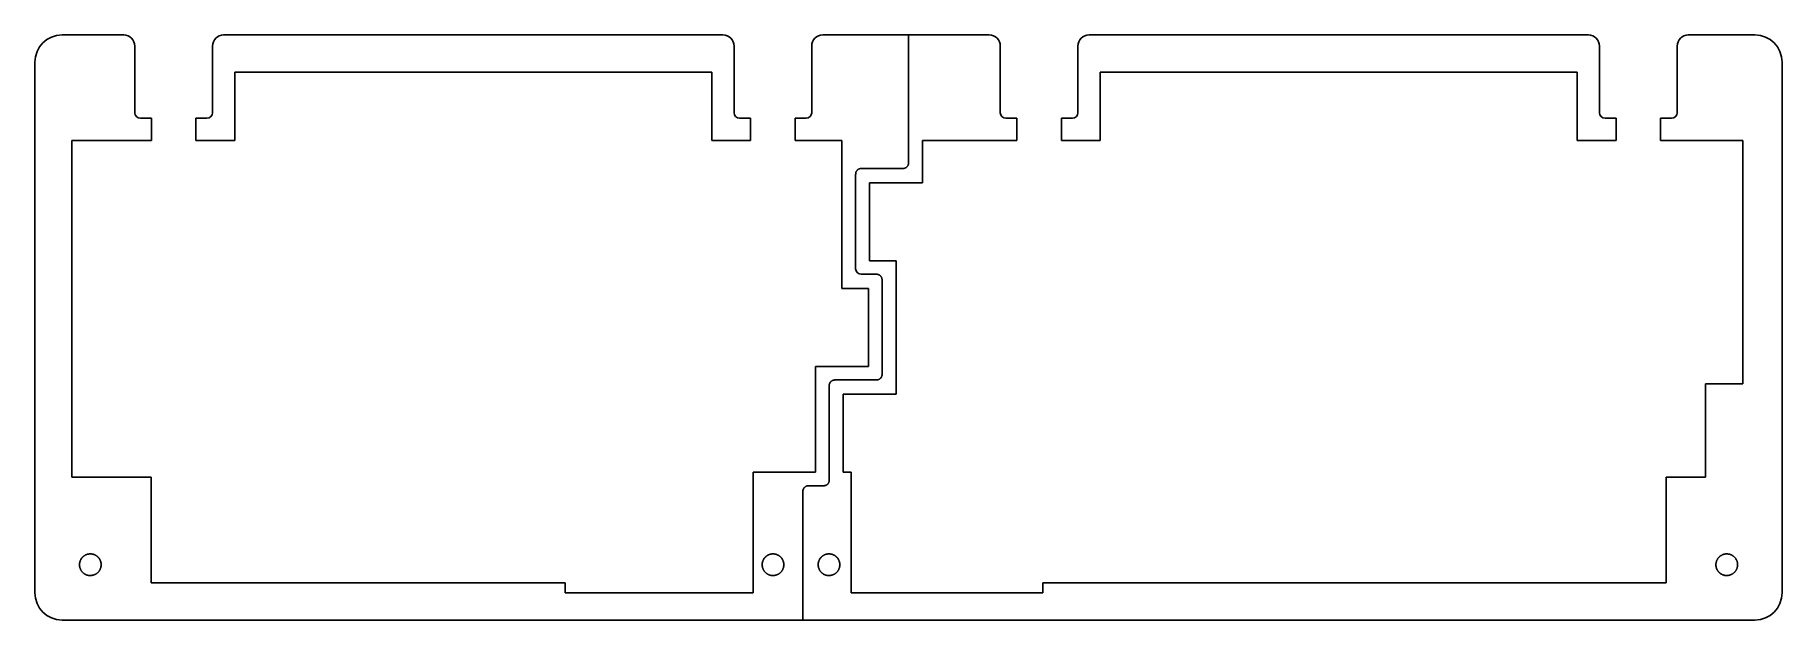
# Model space of a CAD drawing. Extents: x 0 to 315, y -105 to 0.
import ezdxf

# ---------------------------------------------------------------- set-up
doc = ezdxf.new("R2010")
doc.units = 0
doc.layers.add('BLACK', color=7, linetype='CONTINUOUS')

msp = doc.modelspace()

# ---------------------------------------------------------------- linework, layer by layer
at = {"layer": 'BLACK', "linetype": 'CONTINUOUS'}
for p, q in [((16, 0), (4.9, 0)), ((124, 0), (34, 0)), ((142, 0), (157.453, 0)), ((157.453, 0), (172, 0)), ((157.453, -23.0543), (157.453, 0)), ((190, 0), (280, 0)), ((298, 0), (310.002, 0)), ((18, -2), (18, -14)), ((32, -14), (32, -2)), ((126, -2), (126, -14)), ((140, -14), (140, -2)), ((174, -2), (174, -14)), ((188, -14), (188, -2)), ((282, -2), (282, -14)), ((296, -14), (296, -2)), ((0, -4.9), (0, -100.5)), ((314.902, -100.5), (314.902, -4.9)), ((36, -6.67462), (122, -6.67462)), ((36, -19), (36, -6.67462)), ((122, -6.67462), (122, -19)), ((192, -19), (192, -6.67462)), ((192, -6.67462), (278, -6.67462)), ((278, -6.67462), (278, -19)), ((19, -15), (21, -15)), ((21, -15), (21, -19)), ((29, -15), (29, -19)), ((29, -15), (31, -15)), ((127, -15), (129, -15)), ((129, -15), (129, -19)), ((137, -15), (139, -15)), ((137, -15), (137, -19)), ((175, -15), (177, -15)), ((177, -15), (177, -19)), ((185, -15), (185, -19)), ((185, -15), (187, -15)), ((283, -15), (285, -15)), ((285, -15), (285, -19)), ((295, -15), (293, -15)), ((293, -15), (293, -19)), ((6.67462, -19), (21, -19)), ((6.67462, -79.6727), (6.67462, -19)), ((36, -19), (29, -19)), ((122, -19), (129, -19)), ((137, -19), (145.45, -19)), ((145.45, -45.6746), (145.45, -19)), ((159.975, -19), (177, -19)), ((159.975, -26.6246), (159.975, -19)), ((185, -19), (192, -19)), ((278, -19), (285, -19)), ((293, -19), (307.851, -19)), ((307.851, -19), (307.851, -62.82)), ((147.928, -42.1018), (147.928, -25.0533)), ((147.933, -24.9872), (147.931, -25.0552)), ((147.944, -24.8913), (147.933, -24.9872)), ((147.961, -24.8079), (147.944, -24.8913)), ((147.985, -24.7305), (147.961, -24.8079)), ((148.013, -24.6579), (147.985, -24.7305)), ((148.047, -24.5867), (148.013, -24.6579)), ((148.084, -24.5223), (148.047, -24.5867)), ((148.125, -24.4623), (148.084, -24.5223)), ((148.17, -24.4059), (148.125, -24.4623)), ((148.218, -24.3532), (148.17, -24.4059)), ((148.27, -24.3045), (148.218, -24.3532)), ((148.326, -24.2588), (148.27, -24.3045)), ((148.385, -24.2173), (148.326, -24.2588)), ((148.448, -24.1792), (148.385, -24.2173)), ((148.517, -24.1445), (148.448, -24.1792)), ((148.588, -24.1154), (148.517, -24.1445)), ((148.664, -24.0912), (148.588, -24.1154)), ((148.745, -24.0724), (148.664, -24.0912)), ((148.834, -24.0598), (148.745, -24.0724)), ((148.931, -24.0552), (148.834, -24.0598)), ((148.929, -24.0551), (156.455, -24.0551)), ((156.456, -24.0552), (156.555, -24.0504)), ((156.555, -24.0504), (156.643, -24.0378)), ((156.643, -24.0378), (156.725, -24.0185)), ((156.725, -24.0185), (156.801, -23.9939)), ((156.801, -23.9939), (156.872, -23.9645)), ((156.872, -23.9645), (156.941, -23.9298)), ((156.941, -23.9298), (157.005, -23.8909)), ((157.005, -23.8909), (157.064, -23.8487)), ((157.064, -23.8487), (157.119, -23.8033)), ((157.119, -23.8033), (157.171, -23.7535)), ((157.171, -23.7535), (157.219, -23.7008)), ((157.219, -23.7008), (157.266, -23.6408)), ((157.266, -23.6408), (157.308, -23.5786)), ((157.308, -23.5786), (157.345, -23.5125)), ((157.345, -23.5125), (157.377, -23.4438)), ((157.377, -23.4438), (157.405, -23.3709)), ((157.405, -23.3709), (157.428, -23.2909)), ((157.428, -23.2909), (157.444, -23.2067)), ((157.444, -23.2067), (157.454, -23.1159)), ((157.454, -23.1159), (157.456, -23.0552)), ((150.45, -40.6727), (150.45, -26.6246)), ((150.45, -26.6246), (159.975, -26.6246)), ((155.212, -40.6727), (150.45, -40.6727)), ((155.212, -64.7246), (155.212, -40.6727)), ((151.69, -43.1018), (148.928, -43.1018)), ((151.757, -43.1046), (151.692, -43.1025)), ((151.848, -43.1147), (151.757, -43.1046)), ((151.932, -43.1315), (151.848, -43.1147)), ((152.012, -43.1548), (151.932, -43.1315)), ((152.086, -43.1834), (152.012, -43.1548)), ((152.154, -43.2158), (152.086, -43.1834)), ((152.218, -43.2524), (152.154, -43.2158)), ((152.279, -43.2935), (152.218, -43.2524)), ((152.336, -43.3381), (152.279, -43.2935)), ((152.389, -43.3862), (152.336, -43.3381)), ((152.438, -43.4374), (152.389, -43.3862)), ((152.485, -43.4931), (152.438, -43.4374)), ((152.527, -43.5531), (152.485, -43.4931)), ((152.566, -43.6173), (152.527, -43.5531)), ((152.6, -43.6837), (152.566, -43.6173)), ((152.63, -43.7565), (152.6, -43.6837)), ((152.655, -43.834), (152.63, -43.7565)), ((152.674, -43.9155), (152.655, -43.834)), ((152.687, -44.0058), (152.674, -43.9155)), ((152.692, -44.1025), (152.687, -44.0058)), ((150.213, -45.6746), (145.45, -45.6746)), ((150.213, -59.7227), (150.213, -45.6746)), ((152.691, -61.1543), (152.691, -44.1008)), ((140.688, -59.7227), (150.213, -59.7227)), ((140.688, -78.7727), (140.688, -59.7227)), ((143.197, -62.908), (143.18, -62.9914)), ((143.22, -62.8306), (143.197, -62.908)), ((143.249, -62.758), (143.22, -62.8306)), ((143.283, -62.6868), (143.249, -62.758)), ((143.32, -62.6224), (143.283, -62.6868)), ((143.361, -62.5624), (143.32, -62.6224)), ((143.406, -62.506), (143.361, -62.5624)), ((143.454, -62.4533), (143.406, -62.506)), ((143.506, -62.4046), (143.454, -62.4533)), ((143.562, -62.3589), (143.506, -62.4046)), ((143.621, -62.3174), (143.562, -62.3589)), ((143.684, -62.2793), (143.621, -62.3174)), ((143.753, -62.2446), (143.684, -62.2793)), ((143.824, -62.2156), (143.753, -62.2446)), ((143.9, -62.1913), (143.824, -62.2156)), ((143.981, -62.1725), (143.9, -62.1913)), ((144.07, -62.1599), (143.981, -62.1725)), ((144.167, -62.1553), (144.07, -62.1599)), ((144.164, -62.1551), (151.69, -62.1551)), ((151.692, -62.1553), (151.791, -62.1505)), ((151.791, -62.1505), (151.879, -62.1379)), ((151.879, -62.1379), (151.961, -62.1186)), ((151.961, -62.1186), (152.037, -62.094)), ((152.037, -62.094), (152.108, -62.0646)), ((152.108, -62.0646), (152.177, -62.0299)), ((152.177, -62.0299), (152.241, -61.991)), ((152.241, -61.991), (152.3, -61.9488)), ((152.3, -61.9488), (152.355, -61.9034)), ((152.355, -61.9034), (152.407, -61.8536)), ((152.407, -61.8536), (152.455, -61.8009)), ((152.455, -61.8009), (152.502, -61.7409)), ((152.502, -61.7409), (152.544, -61.6787)), ((152.544, -61.6787), (152.581, -61.6126)), ((152.581, -61.6126), (152.613, -61.5439)), ((152.613, -61.5439), (152.641, -61.471)), ((152.641, -61.471), (152.664, -61.391)), ((152.664, -61.391), (152.68, -61.3068)), ((152.68, -61.3068), (152.69, -61.216)), ((152.69, -61.216), (152.692, -61.1553)), ((301.13, -62.82), (301.13, -79.6727)), ((307.851, -62.82), (301.13, -62.82)), ((143.166, -80.2043), (143.166, -63.1533)), ((143.169, -63.0873), (143.167, -63.1553)), ((143.18, -62.9914), (143.169, -63.0873)), ((145.687, -64.7246), (155.212, -64.7246)), ((145.687, -64.7246), (145.687, -78.7727)), ((20.9621, -79.6727), (6.67462, -79.6727)), ((20.9621, -98.7227), (20.9621, -79.6727)), ((129.451, -100.5), (129.451, -78.7727)), ((129.451, -78.7727), (140.688, -78.7727)), ((138.488, -81.808), (138.46, -81.8806)), ((138.522, -81.7368), (138.488, -81.808)), ((138.559, -81.6724), (138.522, -81.7368)), ((138.6, -81.6124), (138.559, -81.6724)), ((138.645, -81.556), (138.6, -81.6124)), ((138.693, -81.5033), (138.645, -81.556)), ((138.745, -81.4546), (138.693, -81.5033)), ((138.801, -81.4089), (138.745, -81.4546)), ((138.86, -81.3674), (138.801, -81.4089)), ((138.923, -81.3293), (138.86, -81.3674)), ((138.992, -81.2946), (138.923, -81.3293)), ((139.063, -81.2655), (138.992, -81.2946)), ((139.139, -81.2413), (139.063, -81.2655)), ((139.22, -81.2225), (139.139, -81.2413)), ((139.309, -81.2099), (139.22, -81.2225)), ((139.406, -81.2053), (139.309, -81.2099)), ((139.404, -81.2051), (142.165, -81.2051)), ((142.167, -81.2053), (142.266, -81.2005)), ((142.266, -81.2005), (142.354, -81.1879)), ((142.354, -81.1879), (142.436, -81.1686)), ((142.436, -81.1686), (142.512, -81.144)), ((142.512, -81.144), (142.583, -81.1146)), ((142.583, -81.1146), (142.652, -81.0799)), ((142.652, -81.0799), (142.716, -81.041)), ((142.716, -81.041), (142.775, -80.9988)), ((142.775, -80.9988), (142.83, -80.9534)), ((142.83, -80.9534), (142.882, -80.9036)), ((142.882, -80.9036), (142.93, -80.8509)), ((142.93, -80.8509), (142.977, -80.7909)), ((142.977, -80.7909), (143.019, -80.7287)), ((143.019, -80.7287), (143.056, -80.6626)), ((143.056, -80.6626), (143.088, -80.5939)), ((143.088, -80.5939), (143.116, -80.521)), ((143.116, -80.521), (143.139, -80.441)), ((143.139, -80.441), (143.155, -80.3568)), ((143.155, -80.3568), (143.165, -80.266)), ((143.165, -80.266), (143.167, -80.2053)), ((145.687, -78.7727), (147.094, -78.7727)), ((147.094, -78.7727), (147.094, -100.5)), ((301.13, -79.6727), (293.988, -79.6727)), ((293.988, -79.6727), (293.988, -98.7227)), ((138.403, -105.4), (138.403, -82.2033)), ((138.408, -82.1373), (138.406, -82.2053)), ((138.419, -82.0414), (138.408, -82.1373)), ((138.436, -81.958), (138.419, -82.0414)), ((138.46, -81.8806), (138.436, -81.958)), ((8.25521, -94.5307), (8.29121, -94.4649)), ((8.29121, -94.4649), (8.33075, -94.3989)), ((8.33075, -94.3989), (8.37023, -94.3384)), ((8.37023, -94.3384), (8.41166, -94.2797)), ((8.41166, -94.2797), (8.45603, -94.2216)), ((8.45603, -94.2216), (8.50132, -94.1666)), ((8.50132, -94.1666), (8.54867, -94.1132)), ((8.54867, -94.1132), (8.59768, -94.0619)), ((8.59768, -94.0619), (8.649, -94.0119)), ((8.649, -94.0119), (8.70416, -93.9621)), ((8.70416, -93.9621), (8.7594, -93.9159)), ((8.7594, -93.9159), (8.81611, -93.8719)), ((8.81611, -93.8719), (8.87546, -93.8292)), ((8.87546, -93.8292), (8.93641, -93.7888)), ((8.93641, -93.7888), (8.9987, -93.7508)), ((8.9987, -93.7508), (9.00841, -93.7452)), ((9.00841, -93.7452), (9.07299, -93.7095)), ((9.07299, -93.7095), (9.13992, -93.6758)), ((9.13992, -93.6758), (9.21011, -93.6438)), ((9.21011, -93.6438), (9.28448, -93.6134)), ((9.28448, -93.6134), (9.35975, -93.5863)), ((9.35975, -93.5863), (9.43583, -93.5623)), ((9.43583, -93.5623), (9.51646, -93.5406)), ((9.51646, -93.5406), (9.59897, -93.5222)), ((9.59897, -93.5222), (9.68887, -93.5063)), ((9.68887, -93.5063), (9.77952, -93.4946)), ((9.77952, -93.4946), (9.87396, -93.487)), ((9.87396, -93.487), (9.97453, -93.4839)), ((9.97453, -93.4839), (10.0731, -93.486)), ((10.0731, -93.486), (10.1671, -93.4926)), ((10.1671, -93.4926), (10.262, -93.5039)), ((10.262, -93.5039), (10.3496, -93.5186)), ((10.3496, -93.5186), (10.433, -93.5364)), ((10.433, -93.5364), (10.5138, -93.5574)), ((10.5138, -93.5574), (10.5938, -93.5819)), ((10.5938, -93.5819), (10.6678, -93.6079)), ((10.6678, -93.6079), (10.7401, -93.6367)), ((10.7401, -93.6367), (10.81, -93.6678)), ((10.81, -93.6678), (10.8776, -93.701)), ((10.8776, -93.701), (10.9489, -93.7397)), ((10.9489, -93.7397), (10.9584, -93.7452)), ((10.9584, -93.7452), (11.022, -93.7835)), ((11.022, -93.7835), (11.083, -93.8235)), ((11.083, -93.8235), (11.1418, -93.8653)), ((11.1418, -93.8653), (11.1996, -93.9096)), ((11.1996, -93.9096), (11.2551, -93.9556)), ((11.2551, -93.9556), (11.3116, -94.0061)), ((11.3116, -94.0061), (11.3632, -94.0559)), ((11.3632, -94.0559), (11.4124, -94.1071)), ((11.4124, -94.1071), (11.4626, -94.1632)), ((11.4626, -94.1632), (11.508, -94.2181)), ((11.508, -94.2181), (11.5516, -94.2749)), ((11.5516, -94.2749), (11.5939, -94.3345)), ((11.5939, -94.3345), (11.634, -94.3956)), ((11.634, -94.3956), (11.6763, -94.4662)), ((11.6763, -94.4662), (11.7134, -94.5342)), ((131.305, -94.5307), (131.341, -94.4649)), ((131.341, -94.4649), (131.381, -94.3989)), ((131.381, -94.3989), (131.42, -94.3384)), ((131.42, -94.3384), (131.462, -94.2797)), ((131.462, -94.2797), (131.506, -94.2216)), ((131.506, -94.2216), (131.551, -94.1666)), ((131.551, -94.1666), (131.599, -94.1132)), ((131.599, -94.1132), (131.648, -94.0619)), ((131.648, -94.0619), (131.699, -94.0119)), ((131.699, -94.0119), (131.754, -93.9621)), ((131.754, -93.9621), (131.809, -93.9159)), ((131.809, -93.9159), (131.866, -93.8719)), ((131.866, -93.8719), (131.925, -93.8292)), ((131.925, -93.8292), (131.986, -93.7888)), ((131.986, -93.7888), (132.049, -93.7508)), ((132.049, -93.7508), (132.058, -93.7452)), ((132.058, -93.7452), (132.123, -93.7095)), ((132.123, -93.7095), (132.19, -93.6758)), ((132.19, -93.6758), (132.26, -93.6438)), ((132.26, -93.6438), (132.334, -93.6134)), ((132.334, -93.6134), (132.41, -93.5863)), ((132.41, -93.5863), (132.486, -93.5623)), ((132.486, -93.5623), (132.566, -93.5406)), ((132.566, -93.5406), (132.649, -93.5222)), ((132.649, -93.5222), (132.739, -93.5063)), ((132.739, -93.5063), (132.829, -93.4946)), ((132.829, -93.4946), (132.924, -93.487)), ((132.924, -93.487), (133.024, -93.4839)), ((133.024, -93.4839), (133.123, -93.486)), ((133.123, -93.486), (133.217, -93.4926)), ((133.217, -93.4926), (133.312, -93.5039)), ((133.312, -93.5039), (133.4, -93.5186)), ((133.4, -93.5186), (133.483, -93.5364)), ((133.483, -93.5364), (133.564, -93.5574)), ((133.564, -93.5574), (133.644, -93.5819)), ((133.644, -93.5819), (133.718, -93.6079)), ((133.718, -93.6079), (133.79, -93.6367)), ((133.79, -93.6367), (133.86, -93.6678)), ((133.86, -93.6678), (133.928, -93.701)), ((133.928, -93.701), (133.999, -93.7397)), ((133.999, -93.7397), (134.008, -93.7452)), ((134.008, -93.7452), (134.072, -93.7835)), ((134.072, -93.7835), (134.133, -93.8235)), ((134.133, -93.8235), (134.192, -93.8653)), ((134.192, -93.8653), (134.249, -93.9096)), ((134.249, -93.9096), (134.305, -93.9556)), ((134.305, -93.9556), (134.362, -94.0061)), ((134.362, -94.0061), (134.413, -94.0559)), ((134.413, -94.0559), (134.462, -94.1071)), ((134.462, -94.1071), (134.512, -94.1632)), ((134.512, -94.1632), (134.558, -94.2181)), ((134.558, -94.2181), (134.602, -94.2749)), ((134.602, -94.2749), (134.644, -94.3345)), ((134.644, -94.3345), (134.684, -94.3956)), ((134.684, -94.3956), (134.726, -94.4662)), ((134.726, -94.4662), (134.763, -94.5342)), ((141.395, -94.5307), (141.431, -94.4649)), ((141.431, -94.4649), (141.471, -94.3989)), ((141.471, -94.3989), (141.51, -94.3384)), ((141.51, -94.3384), (141.552, -94.2797)), ((141.552, -94.2797), (141.596, -94.2216)), ((141.596, -94.2216), (141.641, -94.1666)), ((141.641, -94.1666), (141.689, -94.1132)), ((141.689, -94.1132), (141.738, -94.0619)), ((141.738, -94.0619), (141.789, -94.0119)), ((141.789, -94.0119), (141.844, -93.9621)), ((141.844, -93.9621), (141.899, -93.9159)), ((141.899, -93.9159), (141.956, -93.8719)), ((141.956, -93.8719), (142.015, -93.8292)), ((142.015, -93.8292), (142.076, -93.7888)), ((142.076, -93.7888), (142.139, -93.7508)), ((142.139, -93.7508), (142.148, -93.7452)), ((142.148, -93.7452), (142.213, -93.7095)), ((142.213, -93.7095), (142.28, -93.6758)), ((142.28, -93.6758), (142.35, -93.6438)), ((142.35, -93.6438), (142.424, -93.6134)), ((142.424, -93.6134), (142.5, -93.5863)), ((142.5, -93.5863), (142.576, -93.5623)), ((142.576, -93.5623), (142.656, -93.5406)), ((142.656, -93.5406), (142.739, -93.5222)), ((142.739, -93.5222), (142.829, -93.5063)), ((142.829, -93.5063), (142.919, -93.4946)), ((142.919, -93.4946), (143.014, -93.487)), ((143.014, -93.487), (143.115, -93.4839)), ((143.115, -93.4839), (143.213, -93.486)), ((143.213, -93.486), (143.307, -93.4926)), ((143.307, -93.4926), (143.402, -93.5039)), ((143.402, -93.5039), (143.49, -93.5186)), ((143.49, -93.5186), (143.573, -93.5364)), ((143.573, -93.5364), (143.654, -93.5574)), ((143.654, -93.5574), (143.734, -93.5819)), ((143.734, -93.5819), (143.808, -93.6079)), ((143.808, -93.6079), (143.88, -93.6367)), ((143.88, -93.6367), (143.95, -93.6678)), ((143.95, -93.6678), (144.018, -93.701)), ((144.018, -93.701), (144.089, -93.7397)), ((144.089, -93.7397), (144.098, -93.7452)), ((144.098, -93.7452), (144.162, -93.7835)), ((144.162, -93.7835), (144.223, -93.8235)), ((144.223, -93.8235), (144.282, -93.8653)), ((144.282, -93.8653), (144.34, -93.9096)), ((144.34, -93.9096), (144.395, -93.9556)), ((144.395, -93.9556), (144.452, -94.0061)), ((144.452, -94.0061), (144.503, -94.0559)), ((144.503, -94.0559), (144.552, -94.1071)), ((144.552, -94.1071), (144.603, -94.1632)), ((144.603, -94.1632), (144.648, -94.2181)), ((144.648, -94.2181), (144.692, -94.2749)), ((144.692, -94.2749), (144.734, -94.3345)), ((144.734, -94.3345), (144.774, -94.3956)), ((144.774, -94.3956), (144.816, -94.4662)), ((144.816, -94.4662), (144.853, -94.5342)), ((303.205, -94.5307), (303.241, -94.4649)), ((303.241, -94.4649), (303.281, -94.3989)), ((303.281, -94.3989), (303.32, -94.3384)), ((303.32, -94.3384), (303.361, -94.2797)), ((303.361, -94.2797), (303.406, -94.2216)), ((303.406, -94.2216), (303.451, -94.1666)), ((303.451, -94.1666), (303.498, -94.1132)), ((303.498, -94.1132), (303.547, -94.0619)), ((303.547, -94.0619), (303.599, -94.0119)), ((303.599, -94.0119), (303.654, -93.9621)), ((303.654, -93.9621), (303.709, -93.9159)), ((303.709, -93.9159), (303.766, -93.8719)), ((303.766, -93.8719), (303.825, -93.8292)), ((303.825, -93.8292), (303.886, -93.7888)), ((303.886, -93.7888), (303.948, -93.7508)), ((303.948, -93.7508), (303.958, -93.7452)), ((303.958, -93.7452), (304.023, -93.7095)), ((304.023, -93.7095), (304.09, -93.6758)), ((304.09, -93.6758), (304.16, -93.6438)), ((304.16, -93.6438), (304.234, -93.6134)), ((304.234, -93.6134), (304.31, -93.5863)), ((304.31, -93.5863), (304.386, -93.5623)), ((304.386, -93.5623), (304.466, -93.5406)), ((304.466, -93.5406), (304.549, -93.5222)), ((304.549, -93.5222), (304.639, -93.5063)), ((304.639, -93.5063), (304.729, -93.4946)), ((304.729, -93.4946), (304.824, -93.487)), ((304.824, -93.487), (304.924, -93.4839)), ((304.924, -93.4839), (305.023, -93.486)), ((305.023, -93.486), (305.117, -93.4926)), ((305.117, -93.4926), (305.212, -93.5039)), ((305.212, -93.5039), (305.299, -93.5186)), ((305.299, -93.5186), (305.383, -93.5364)), ((305.383, -93.5364), (305.464, -93.5574)), ((305.464, -93.5574), (305.544, -93.5819)), ((305.544, -93.5819), (305.618, -93.6079)), ((305.618, -93.6079), (305.69, -93.6367)), ((305.69, -93.6367), (305.76, -93.6678)), ((305.76, -93.6678), (305.827, -93.701)), ((305.827, -93.701), (305.899, -93.7397)), ((305.899, -93.7397), (305.908, -93.7452)), ((305.908, -93.7452), (305.972, -93.7835)), ((305.972, -93.7835), (306.033, -93.8235)), ((306.033, -93.8235), (306.092, -93.8653)), ((306.092, -93.8653), (306.149, -93.9096)), ((306.149, -93.9096), (306.205, -93.9556)), ((306.205, -93.9556), (306.261, -94.0061)), ((306.261, -94.0061), (306.313, -94.0559)), ((306.313, -94.0559), (306.362, -94.1071)), ((306.362, -94.1071), (306.412, -94.1632)), ((306.412, -94.1632), (306.458, -94.2181)), ((306.458, -94.2181), (306.501, -94.2749)), ((306.501, -94.2749), (306.544, -94.3345)), ((306.544, -94.3345), (306.584, -94.3956)), ((306.584, -94.3956), (306.626, -94.4662)), ((306.626, -94.4662), (306.663, -94.5342)), ((8.03341, -95.4339), (8.03589, -95.3353)), ((8.03341, -95.439), (8.03341, -95.4339)), ((8.03612, -95.5371), (8.03341, -95.439)), ((8.03589, -95.3353), (8.04319, -95.2386)), ((8.04339, -95.6313), (8.03612, -95.5371)), ((8.04319, -95.2386), (8.05433, -95.1488)), ((8.05462, -95.721), (8.04339, -95.6313)), ((8.05433, -95.1488), (8.06954, -95.06)), ((8.06949, -95.8076), (8.05462, -95.721)), ((8.08783, -95.8916), (8.06949, -95.8076)), ((8.06954, -95.06), (8.0883, -94.9743)), ((8.10917, -95.9724), (8.08783, -95.8916)), ((8.0883, -94.9743), (8.10972, -94.8936)), ((8.13327, -96.0501), (8.10917, -95.9724)), ((8.10972, -94.8936), (8.13452, -94.814)), ((8.15982, -96.1247), (8.13327, -96.0501)), ((8.13452, -94.814), (8.16122, -94.7395)), ((8.18856, -96.1962), (8.15982, -96.1247)), ((8.16122, -94.7395), (8.19011, -94.668)), ((8.22261, -96.2719), (8.18856, -96.1962)), ((8.19011, -94.668), (8.22176, -94.5978)), ((8.22176, -94.5978), (8.25521, -94.5307)), ((8.25613, -96.3389), (8.22261, -96.2719)), ((8.29195, -96.4042), (8.25613, -96.3389)), ((8.3297, -96.4673), (8.29195, -96.4042)), ((8.36954, -96.5284), (8.3297, -96.4673)), ((8.41137, -96.5877), (8.36954, -96.5284)), ((8.45481, -96.6447), (8.41137, -96.5877)), ((8.50004, -96.6997), (8.45481, -96.6447)), ((8.54732, -96.7531), (8.50004, -96.6997)), ((8.59943, -96.8077), (8.54732, -96.7531)), ((8.65046, -96.8573), (8.59943, -96.8077)), ((8.70303, -96.9047), (8.65046, -96.8573)), ((8.75784, -96.9507), (8.70303, -96.9047)), ((8.82176, -97.0002), (8.75784, -96.9507)), ((8.88212, -97.0432), (8.82176, -97.0002)), ((8.94306, -97.0832), (8.88212, -97.0432)), ((9.00841, -97.1227), (8.94306, -97.0832)), ((9.01991, -97.1293), (9.00841, -97.1227)), ((9.0885, -97.1665), (9.01991, -97.1293)), ((9.15681, -97.2001), (9.0885, -97.1665)), ((9.22675, -97.2312), (9.15681, -97.2001)), ((9.29993, -97.2603), (9.22675, -97.2312)), ((9.37491, -97.2866), (9.29993, -97.2603)), ((9.45161, -97.3101), (9.37491, -97.2866)), ((9.53383, -97.3314), (9.45161, -97.3101)), ((9.61719, -97.3493), (9.53383, -97.3314)), ((9.70305, -97.3637), (9.61719, -97.3493)), ((9.79377, -97.3747), (9.70305, -97.3637)), ((9.88973, -97.3817), (9.79377, -97.3747)), ((9.99425, -97.3839), (9.88973, -97.3817)), ((10.0928, -97.3809), (9.99425, -97.3839)), ((10.1873, -97.3732), (10.0928, -97.3809)), ((10.2814, -97.361), (10.1873, -97.3732)), ((10.3671, -97.3458), (10.2814, -97.361)), ((10.4508, -97.3271), (10.3671, -97.3458)), ((10.5305, -97.3056), (10.4508, -97.3271)), ((10.6071, -97.2816), (10.5305, -97.3056)), ((10.6842, -97.2537), (10.6071, -97.2816)), ((10.7567, -97.2241), (10.6842, -97.2537)), ((10.8264, -97.1923), (10.7567, -97.2241)), ((10.8934, -97.1586), (10.8264, -97.1923)), ((10.9584, -97.1227), (10.8934, -97.1586)), ((10.9633, -97.1199), (10.9584, -97.1227)), ((11.0289, -97.08), (10.9633, -97.1199)), ((11.0918, -97.0383), (11.0289, -97.08)), ((11.1507, -96.996), (11.0918, -97.0383)), ((11.2074, -96.952), (11.1507, -96.996)), ((11.2627, -96.9057), (11.2074, -96.952)), ((11.316, -96.8576), (11.2627, -96.9057)), ((11.3674, -96.8077), (11.316, -96.8576)), ((11.4181, -96.7546), (11.3674, -96.8077)), ((11.4655, -96.7012), (11.4181, -96.7546)), ((11.5108, -96.6462), (11.4655, -96.7012)), ((11.5551, -96.5881), (11.5108, -96.6462)), ((11.5973, -96.5284), (11.5551, -96.5881)), ((11.6375, -96.4666), (11.5973, -96.5284)), ((11.6768, -96.4008), (11.6375, -96.4666)), ((11.7125, -96.3354), (11.6768, -96.4008)), ((11.7459, -96.2683), (11.7125, -96.3354)), ((11.7134, -94.5342), (11.7474, -94.6027)), ((11.779, -96.1944), (11.7459, -96.2683)), ((11.7474, -94.6027), (11.779, -94.6734)), ((11.779, -94.6734), (11.8084, -94.7469)), ((11.8079, -96.1221), (11.779, -96.1944)), ((11.8343, -96.0477), (11.8079, -96.1221)), ((11.8084, -94.7469), (11.8348, -94.8215)), ((11.8582, -95.9705), (11.8343, -96.0477)), ((11.8348, -94.8215), (11.8586, -94.8988)), ((11.8791, -95.8911), (11.8582, -95.9705)), ((11.8586, -94.8988), (11.8794, -94.9781)), ((11.8973, -95.8078), (11.8791, -95.8911)), ((11.8794, -94.9781), (11.898, -95.0639)), ((11.9125, -95.7191), (11.8973, -95.8078)), ((11.898, -95.0639), (11.9128, -95.1508)), ((11.9236, -95.6293), (11.9125, -95.7191)), ((11.9128, -95.1508), (11.9244, -95.2466)), ((11.9309, -95.532), (11.9236, -95.6293)), ((11.9244, -95.2466), (11.9312, -95.3414)), ((11.9334, -95.4339), (11.9309, -95.532)), ((11.9312, -95.3414), (11.9334, -95.4339)), ((131.083, -95.4339), (131.086, -95.3353)), ((131.083, -95.439), (131.083, -95.4339)), ((131.086, -95.5371), (131.083, -95.439)), ((131.086, -95.3353), (131.093, -95.2386)), ((131.093, -95.6313), (131.086, -95.5371)), ((131.093, -95.2386), (131.104, -95.1488)), ((131.105, -95.721), (131.093, -95.6313)), ((131.104, -95.1488), (131.119, -95.06)), ((131.119, -95.8076), (131.105, -95.721)), ((131.119, -95.06), (131.138, -94.9743)), ((131.138, -95.8916), (131.119, -95.8076)), ((131.138, -94.9743), (131.16, -94.8936)), ((131.159, -95.9724), (131.138, -95.8916)), ((131.183, -96.0501), (131.159, -95.9724)), ((131.16, -94.8936), (131.184, -94.814)), ((131.21, -96.1247), (131.183, -96.0501)), ((131.184, -94.814), (131.211, -94.7395)), ((131.238, -96.1962), (131.21, -96.1247)), ((131.211, -94.7395), (131.24, -94.668)), ((131.273, -96.2719), (131.238, -96.1962)), ((131.24, -94.668), (131.272, -94.5978)), ((131.272, -94.5978), (131.305, -94.5307)), ((131.306, -96.3389), (131.273, -96.2719)), ((131.342, -96.4042), (131.306, -96.3389)), ((131.38, -96.4673), (131.342, -96.4042)), ((131.419, -96.5284), (131.38, -96.4673)), ((131.461, -96.5877), (131.419, -96.5284)), ((131.505, -96.6447), (131.461, -96.5877)), ((131.55, -96.6997), (131.505, -96.6447)), ((131.597, -96.7531), (131.55, -96.6997)), ((131.649, -96.8077), (131.597, -96.7531)), ((131.7, -96.8573), (131.649, -96.8077)), ((131.753, -96.9047), (131.7, -96.8573)), ((131.808, -96.9507), (131.753, -96.9047)), ((131.872, -97.0002), (131.808, -96.9507)), ((131.932, -97.0432), (131.872, -97.0002)), ((131.993, -97.0832), (131.932, -97.0432)), ((132.058, -97.1227), (131.993, -97.0832)), ((132.07, -97.1293), (132.058, -97.1227)), ((132.138, -97.1665), (132.07, -97.1293)), ((132.207, -97.2001), (132.138, -97.1665)), ((132.277, -97.2312), (132.207, -97.2001)), ((132.35, -97.2603), (132.277, -97.2312)), ((132.425, -97.2866), (132.35, -97.2603)), ((132.502, -97.3101), (132.425, -97.2866)), ((132.584, -97.3314), (132.502, -97.3101)), ((132.667, -97.3493), (132.584, -97.3314)), ((132.753, -97.3637), (132.667, -97.3493)), ((132.844, -97.3747), (132.753, -97.3637)), ((132.94, -97.3817), (132.844, -97.3747)), ((133.044, -97.3839), (132.94, -97.3817)), ((133.143, -97.3809), (133.044, -97.3839)), ((133.237, -97.3732), (133.143, -97.3809)), ((133.331, -97.361), (133.237, -97.3732)), ((133.417, -97.3458), (133.331, -97.361)), ((133.501, -97.3271), (133.417, -97.3458)), ((133.58, -97.3056), (133.501, -97.3271)), ((133.657, -97.2816), (133.58, -97.3056)), ((133.734, -97.2537), (133.657, -97.2816)), ((133.807, -97.2241), (133.734, -97.2537)), ((133.876, -97.1923), (133.807, -97.2241)), ((133.943, -97.1586), (133.876, -97.1923)), ((134.008, -97.1227), (133.943, -97.1586)), ((134.013, -97.1199), (134.008, -97.1227)), ((134.079, -97.08), (134.013, -97.1199)), ((134.142, -97.0383), (134.079, -97.08)), ((134.201, -96.996), (134.142, -97.0383)), ((134.257, -96.952), (134.201, -96.996)), ((134.313, -96.9057), (134.257, -96.952)), ((134.366, -96.8576), (134.313, -96.9057)), ((134.417, -96.8077), (134.366, -96.8576)), ((134.468, -96.7546), (134.417, -96.8077)), ((134.515, -96.7012), (134.468, -96.7546)), ((134.561, -96.6462), (134.515, -96.7012)), ((134.605, -96.5881), (134.561, -96.6462)), ((134.647, -96.5284), (134.605, -96.5881)), ((134.687, -96.4666), (134.647, -96.5284)), ((134.727, -96.4008), (134.687, -96.4666)), ((134.762, -96.3354), (134.727, -96.4008)), ((134.796, -96.2683), (134.762, -96.3354)), ((134.763, -94.5342), (134.797, -94.6027)), ((134.829, -96.1944), (134.796, -96.2683)), ((134.797, -94.6027), (134.829, -94.6734)), ((134.829, -94.6734), (134.858, -94.7469)), ((134.858, -96.1221), (134.829, -96.1944)), ((134.858, -94.7469), (134.885, -94.8215)), ((134.884, -96.0477), (134.858, -96.1221)), ((134.908, -95.9705), (134.884, -96.0477)), ((134.885, -94.8215), (134.909, -94.8988)), ((134.929, -95.8911), (134.908, -95.9705)), ((134.909, -94.8988), (134.929, -94.9781)), ((134.929, -94.9781), (134.948, -95.0639)), ((134.947, -95.8078), (134.929, -95.8911)), ((134.962, -95.7191), (134.947, -95.8078)), ((134.948, -95.0639), (134.963, -95.1508)), ((134.974, -95.6293), (134.962, -95.7191)), ((134.963, -95.1508), (134.974, -95.2466)), ((134.974, -95.2466), (134.981, -95.3414)), ((134.981, -95.532), (134.974, -95.6293)), ((134.981, -95.3414), (134.983, -95.4339)), ((134.983, -95.4339), (134.981, -95.532)), ((141.173, -95.4339), (141.176, -95.3353)), ((141.173, -95.439), (141.173, -95.4339)), ((141.176, -95.5371), (141.173, -95.439)), ((141.176, -95.3353), (141.183, -95.2386)), ((141.183, -95.6313), (141.176, -95.5371)), ((141.183, -95.2386), (141.194, -95.1488)), ((141.195, -95.721), (141.183, -95.6313)), ((141.194, -95.1488), (141.21, -95.06)), ((141.209, -95.8076), (141.195, -95.721)), ((141.228, -95.8916), (141.209, -95.8076)), ((141.21, -95.06), (141.228, -94.9743)), ((141.228, -94.9743), (141.25, -94.8936)), ((141.249, -95.9724), (141.228, -95.8916)), ((141.273, -96.0501), (141.249, -95.9724)), ((141.25, -94.8936), (141.274, -94.814)), ((141.3, -96.1247), (141.273, -96.0501)), ((141.274, -94.814), (141.301, -94.7395)), ((141.329, -96.1962), (141.3, -96.1247)), ((141.301, -94.7395), (141.33, -94.668)), ((141.363, -96.2719), (141.329, -96.1962)), ((141.33, -94.668), (141.362, -94.5978)), ((141.362, -94.5978), (141.395, -94.5307)), ((141.396, -96.3389), (141.363, -96.2719)), ((141.432, -96.4042), (141.396, -96.3389)), ((141.47, -96.4673), (141.432, -96.4042)), ((141.51, -96.5284), (141.47, -96.4673)), ((141.551, -96.5877), (141.51, -96.5284)), ((141.595, -96.6447), (141.551, -96.5877)), ((141.64, -96.6997), (141.595, -96.6447)), ((141.687, -96.7531), (141.64, -96.6997)), ((141.739, -96.8077), (141.687, -96.7531)), ((141.79, -96.8573), (141.739, -96.8077)), ((141.843, -96.9047), (141.79, -96.8573)), ((141.898, -96.9507), (141.843, -96.9047)), ((141.962, -97.0002), (141.898, -96.9507)), ((142.022, -97.0432), (141.962, -97.0002)), ((142.083, -97.0832), (142.022, -97.0432)), ((142.148, -97.1227), (142.083, -97.0832)), ((142.16, -97.1293), (142.148, -97.1227)), ((142.228, -97.1665), (142.16, -97.1293)), ((142.297, -97.2001), (142.228, -97.1665)), ((142.367, -97.2312), (142.297, -97.2001)), ((142.44, -97.2603), (142.367, -97.2312)), ((142.515, -97.2866), (142.44, -97.2603)), ((142.592, -97.3101), (142.515, -97.2866)), ((142.674, -97.3314), (142.592, -97.3101)), ((142.757, -97.3493), (142.674, -97.3314)), ((142.843, -97.3637), (142.757, -97.3493)), ((142.934, -97.3747), (142.843, -97.3637)), ((143.03, -97.3817), (142.934, -97.3747)), ((143.134, -97.3839), (143.03, -97.3817)), ((143.233, -97.3809), (143.134, -97.3839)), ((143.327, -97.3732), (143.233, -97.3809)), ((143.421, -97.361), (143.327, -97.3732)), ((143.507, -97.3458), (143.421, -97.361)), ((143.591, -97.3271), (143.507, -97.3458)), ((143.67, -97.3056), (143.591, -97.3271)), ((143.747, -97.2816), (143.67, -97.3056)), ((143.824, -97.2537), (143.747, -97.2816)), ((143.897, -97.2241), (143.824, -97.2537)), ((143.966, -97.1923), (143.897, -97.2241)), ((144.033, -97.1586), (143.966, -97.1923)), ((144.098, -97.1227), (144.033, -97.1586)), ((144.103, -97.1199), (144.098, -97.1227)), ((144.169, -97.08), (144.103, -97.1199)), ((144.232, -97.0383), (144.169, -97.08)), ((144.291, -96.996), (144.232, -97.0383)), ((144.347, -96.952), (144.291, -96.996)), ((144.403, -96.9057), (144.347, -96.952)), ((144.456, -96.8576), (144.403, -96.9057)), ((144.507, -96.8077), (144.456, -96.8576)), ((144.558, -96.7546), (144.507, -96.8077)), ((144.605, -96.7012), (144.558, -96.7546)), ((144.651, -96.6462), (144.605, -96.7012)), ((144.695, -96.5881), (144.651, -96.6462)), ((144.737, -96.5284), (144.695, -96.5881)), ((144.777, -96.4666), (144.737, -96.5284)), ((144.817, -96.4008), (144.777, -96.4666)), ((144.852, -96.3354), (144.817, -96.4008)), ((144.886, -96.2683), (144.852, -96.3354)), ((144.853, -94.5342), (144.887, -94.6027)), ((144.919, -96.1944), (144.886, -96.2683)), ((144.887, -94.6027), (144.919, -94.6734)), ((144.919, -94.6734), (144.948, -94.7469)), ((144.948, -96.1221), (144.919, -96.1944)), ((144.948, -94.7469), (144.975, -94.8215)), ((144.974, -96.0477), (144.948, -96.1221)), ((144.998, -95.9705), (144.974, -96.0477)), ((144.975, -94.8215), (144.999, -94.8988)), ((145.019, -95.8911), (144.998, -95.9705)), ((144.999, -94.8988), (145.019, -94.9781)), ((145.019, -94.9781), (145.038, -95.0639)), ((145.037, -95.8078), (145.019, -95.8911)), ((145.052, -95.7191), (145.037, -95.8078)), ((145.038, -95.0639), (145.053, -95.1508)), ((145.064, -95.6293), (145.052, -95.7191)), ((145.053, -95.1508), (145.064, -95.2466)), ((145.064, -95.2466), (145.071, -95.3414)), ((145.071, -95.532), (145.064, -95.6293)), ((145.071, -95.3414), (145.073, -95.4339)), ((145.073, -95.4339), (145.071, -95.532)), ((302.983, -95.4339), (302.986, -95.3353)), ((302.983, -95.4513), (302.983, -95.4339)), ((302.987, -95.5506), (302.983, -95.4513)), ((302.986, -95.3353), (302.993, -95.2386)), ((302.994, -95.6433), (302.987, -95.5506)), ((302.993, -95.2386), (303.004, -95.1488)), ((303.006, -95.7324), (302.994, -95.6433)), ((303.004, -95.1488), (303.019, -95.06)), ((303.021, -95.8191), (303.006, -95.7324)), ((303.019, -95.06), (303.038, -94.9743)), ((303.041, -95.9055), (303.021, -95.8191)), ((303.038, -94.9743), (303.059, -94.8936)), ((303.062, -95.9847), (303.041, -95.9055)), ((303.059, -94.8936), (303.084, -94.814)), ((303.087, -96.0636), (303.062, -95.9847)), ((303.084, -94.814), (303.111, -94.7395)), ((303.115, -96.1403), (303.087, -96.0636)), ((303.111, -94.7395), (303.14, -94.668)), ((303.145, -96.2127), (303.115, -96.1403)), ((303.14, -94.668), (303.172, -94.5978)), ((303.176, -96.2813), (303.145, -96.2127)), ((303.172, -94.5978), (303.205, -94.5307)), ((303.21, -96.3481), (303.176, -96.2813)), ((303.246, -96.4128), (303.21, -96.3481)), ((303.284, -96.4757), (303.246, -96.4128)), ((303.325, -96.5369), (303.284, -96.4757)), ((303.367, -96.5956), (303.325, -96.5369)), ((303.411, -96.6533), (303.367, -96.5956)), ((303.458, -96.7089), (303.411, -96.6533)), ((303.505, -96.762), (303.458, -96.7089)), ((303.556, -96.8143), (303.505, -96.762)), ((303.607, -96.864), (303.556, -96.8143)), ((303.661, -96.912), (303.607, -96.864)), ((303.716, -96.9576), (303.661, -96.912)), ((303.773, -97.0013), (303.716, -96.9576)), ((303.832, -97.0435), (303.773, -97.0013)), ((303.896, -97.0854), (303.832, -97.0435)), ((303.959, -97.1237), (303.896, -97.0854)), ((304.028, -97.1614), (303.959, -97.1237)), ((304.095, -97.1951), (304.028, -97.1614)), ((304.165, -97.2269), (304.095, -97.1951)), ((304.239, -97.2567), (304.165, -97.2269)), ((304.314, -97.2837), (304.239, -97.2567)), ((304.397, -97.3093), (304.314, -97.2837)), ((304.477, -97.3304), (304.397, -97.3093)), ((304.56, -97.3483), (304.477, -97.3304)), ((304.649, -97.3634), (304.56, -97.3483)), ((304.741, -97.3745), (304.649, -97.3634)), ((304.835, -97.3815), (304.741, -97.3745)), ((304.933, -97.3839), (304.835, -97.3815)), ((304.954, -97.3838), (304.933, -97.3839)), ((305.053, -97.3803), (304.954, -97.3838)), ((305.146, -97.3725), (305.053, -97.3803)), ((305.235, -97.3608), (305.146, -97.3725)), ((305.322, -97.3451), (305.235, -97.3608)), ((305.405, -97.3264), (305.322, -97.3451)), ((305.484, -97.305), (305.405, -97.3264)), ((305.56, -97.281), (305.484, -97.305)), ((305.636, -97.2535), (305.56, -97.281)), ((305.711, -97.2228), (305.636, -97.2535)), ((305.781, -97.1907), (305.711, -97.2228)), ((305.848, -97.1564), (305.781, -97.1907)), ((305.913, -97.1202), (305.848, -97.1564)), ((305.976, -97.0822), (305.913, -97.1202)), ((306.042, -97.0381), (305.976, -97.0822)), ((306.1, -96.9961), (306.042, -97.0381)), ((306.157, -96.9521), (306.1, -96.9961)), ((306.218, -96.9012), (306.157, -96.9521)), ((306.272, -96.8518), (306.218, -96.9012)), ((306.323, -96.8016), (306.272, -96.8518)), ((306.372, -96.7499), (306.323, -96.8016)), ((306.42, -96.6962), (306.372, -96.7499)), ((306.465, -96.6407), (306.42, -96.6962)), ((306.508, -96.5836), (306.465, -96.6407)), ((306.55, -96.5245), (306.508, -96.5836)), ((306.59, -96.462), (306.55, -96.5245)), ((306.628, -96.3985), (306.59, -96.462)), ((306.664, -96.3328), (306.628, -96.3985)), ((306.663, -94.5342), (306.697, -94.6027)), ((306.698, -96.264), (306.664, -96.3328)), ((306.697, -94.6027), (306.729, -94.6734)), ((306.73, -96.1936), (306.698, -96.264)), ((306.729, -94.6734), (306.758, -94.7469)), ((306.758, -96.1219), (306.73, -96.1936)), ((306.758, -94.7469), (306.785, -94.8215)), ((306.785, -96.0466), (306.758, -96.1219)), ((306.785, -94.8215), (306.808, -94.8988)), ((306.809, -95.9688), (306.785, -96.0466)), ((306.808, -94.8988), (306.829, -94.9781)), ((306.83, -95.8894), (306.809, -95.9688)), ((306.829, -94.9781), (306.848, -95.0639)), ((306.848, -95.8038), (306.83, -95.8894)), ((306.848, -95.0639), (306.863, -95.1508)), ((306.863, -95.718), (306.848, -95.8038)), ((306.863, -95.1508), (306.874, -95.2466)), ((306.874, -95.6287), (306.863, -95.718)), ((306.874, -95.2466), (306.881, -95.3414)), ((306.881, -95.5319), (306.874, -95.6287)), ((306.881, -95.3414), (306.883, -95.4339)), ((306.883, -95.4339), (306.881, -95.5319)), ((20.9621, -98.7227), (95.5509, -98.7227)), ((95.5509, -98.7227), (95.5509, -100.5)), ((95.5509, -100.5), (129.451, -100.5)), ((147.094, -100.5), (181.641, -100.5)), ((181.641, -98.7227), (181.641, -100.5)), ((181.641, -98.7227), (293.988, -98.7227)), ((4.9, -105.4), (138.403, -105.4)), ((138.403, -105.4), (310.002, -105.4))]:
    msp.add_line(p, q, dxfattribs=at)
at = {"layer": 'BLACK'}
for centre, radius, start, end in [((4.9, -4.9), 4.9, 90, 180), ((16, -2), 2, 0, 90), ((34, -2), 2, 90, 180), ((124, -2), 2, 0, 90), ((142, -2), 2, 90, 180), ((172, -2), 2, 0, 90), ((190, -2), 2, 90, 180), ((280, -2), 2, 0, 90), ((298, -2), 2, 90, 180), ((310.002, -4.9), 4.9, 0, 90), ((19, -14), 1, -180, -90), ((31, -14), 1, -90, 0), ((127, -14), 1, -180, -90), ((139, -14), 1, -90, 0), ((175, -14), 1, -180, -90), ((187, -14), 1, -90, 0), ((283, -14), 1, -180, -90), ((295, -14), 1, -90, 0), ((148.928, -42.1018), 1, -180, -90), ((4.9, -100.5), 4.9, 180, 270), ((310.002, -100.5), 4.9, -90, 0)]:
    msp.add_arc(centre, radius, start, end, dxfattribs=at)

doc.saveas('drawing.dxf')
